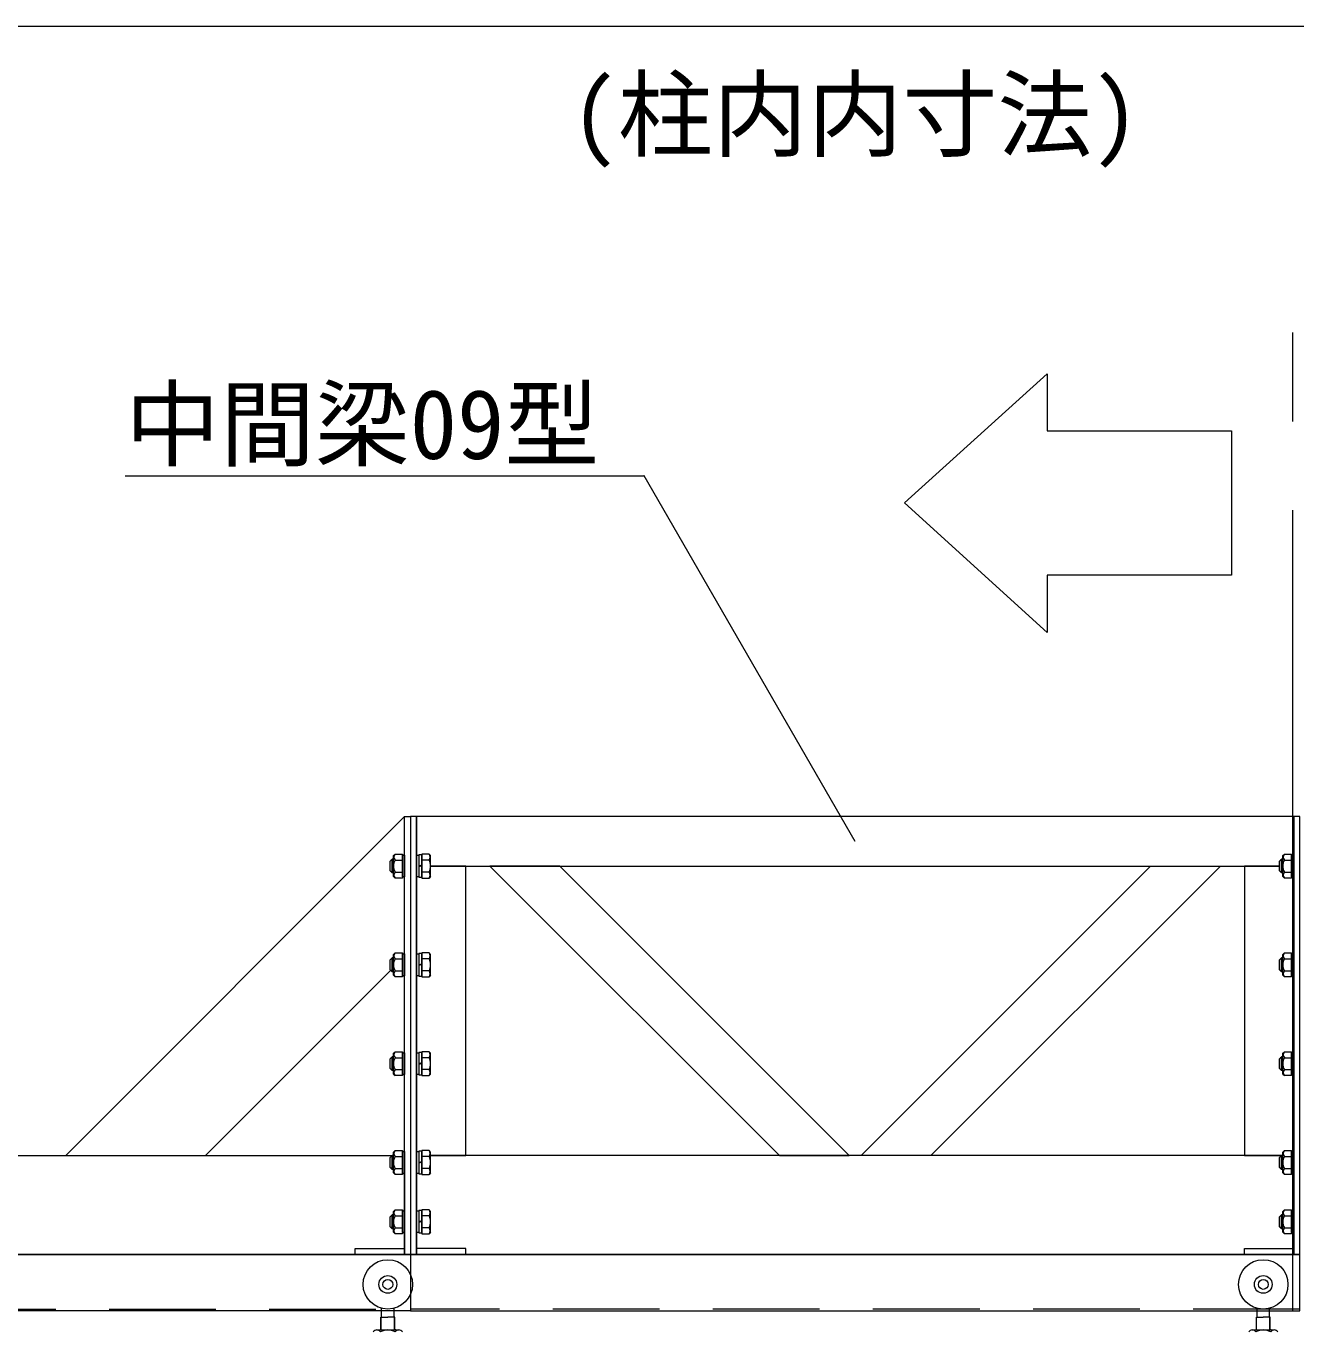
# Model space of a CAD drawing. Units: millimetres, scale not verified. Extents: x -10062 to 10062, y -16938 to 16938.
# Drawn here: x -4202 to -2917, y 10546 to 11868 of the extents above; entities that cross this region are included whole.
import ezdxf
from ezdxf.enums import TextEntityAlignment as Align

# ---------------------------------------------------------------- set-up
doc = ezdxf.new("R2010")
doc.units = ezdxf.units.MM
doc.header["$LTSCALE"] = 90
doc.linetypes.add('CHAIN2', pattern=[12, 9, -1, 1, -1])
doc.linetypes.add('DASHED1', pattern=[1.8, 1.2, -0.6])
for name, color, linetype, lineweight in [('0-6_ﾎﾞﾙﾄ類', 134, 'Continuous', 18), ('0-C_寸法', 134, 'Continuous', 18), ('1-1_中央走行棒', 134, 'Continuous', 18), ('1-3_中央走行棒左', 134, 'Continuous', 18), ('1-4_中間梁09', 134, 'Continuous', 18), ('1-6_通芯', 134, 'CHAIN2', 18), ('1-B_文字', 134, 'Continuous', 18), ('2-1_連結用梁36', 134, 'Continuous', 18)]:
    doc.layers.add(name, color=color, linetype=linetype, lineweight=lineweight)
doc.styles.add('ＭＳ ゴシック', font='')
doc.styles.get('ＭＳ ゴシック').set_extended_font_data('MS Gothic')

msp = doc.modelspace()

# ---------------------------------------------------------------- linework, layer by layer
at = {"layer": '0-6_ﾎﾞﾙﾄ類'}
for p, q in [((-3831.2, 11024.5), (-3833.2, 11022.5)), ((-3833.2, 11012.5), (-3833.2, 11022.5)), ((-3829.8, 11023.3), (-3832.4, 11023.3)), ((-3831.2, 11010.5), (-3831.2, 11024.5)), ((-3829.8, 11024.5), (-3831.2, 11024.5)), ((-3829.8, 11028), (-3828.18, 11029.63)), ((-3829.8, 11007), (-3829.8, 11028)), ((-3828.18, 11023.56), (-3820.8, 11023.56)), ((-3793.82, 11023.56), (-3801.2, 11023.56)), ((-2931.2, 11024.5), (-2933.2, 11022.5)), ((-2933.2, 11012.5), (-2933.2, 11022.5)), ((-2929.8, 11023.3), (-2932.4, 11023.3)), ((-2931.2, 11010.5), (-2931.2, 11024.5)), ((-2929.8, 11024.5), (-2931.2, 11024.5)), ((-2929.8, 11028), (-2928.18, 11029.63)), ((-2929.8, 11007), (-2929.8, 11028)), ((-2928.18, 11023.56), (-2920.8, 11023.56)), ((-3831.2, 11010.5), (-3833.2, 11012.5)), ((-3829.8, 11011.7), (-3832.4, 11011.7)), ((-3829.8, 11010.5), (-3831.2, 11010.5)), ((-3828.18, 11011.44), (-3820.8, 11011.44)), ((-3801.2, 11018.3), (-3804.2, 11017.5)), ((-3801.2, 11017.5), (-3804.2, 11016.69)), ((-3793.82, 11011.44), (-3801.2, 11011.44)), ((-2931.2, 11010.5), (-2933.2, 11012.5)), ((-2929.8, 11011.7), (-2932.4, 11011.7)), ((-2929.8, 11010.5), (-2931.2, 11010.5)), ((-2928.18, 11011.44), (-2920.8, 11011.44)), ((-3829.8, 11007), (-3828.18, 11005.38)), ((-3792.2, 11007), (-3793.82, 11005.38)), ((-2929.8, 11007), (-2928.18, 11005.38)), ((-3829.8, 10928), (-3828.18, 10929.63)), ((-2929.8, 10928), (-2928.18, 10929.63)), ((-3831.2, 10924.5), (-3833.2, 10922.5)), ((-3833.2, 10912.5), (-3833.2, 10922.5)), ((-3829.8, 10923.3), (-3832.4, 10923.3)), ((-3831.2, 10910.5), (-3831.2, 10924.5)), ((-3829.8, 10924.5), (-3831.2, 10924.5)), ((-3829.8, 10907), (-3829.8, 10928)), ((-3828.18, 10923.56), (-3820.8, 10923.56)), ((-3801.2, 10918.31), (-3804.2, 10917.5)), ((-3801.2, 10917.5), (-3804.2, 10916.69)), ((-3793.82, 10923.56), (-3801.2, 10923.56)), ((-2931.2, 10924.5), (-2933.2, 10922.5)), ((-2933.2, 10912.5), (-2933.2, 10922.5)), ((-2929.8, 10923.3), (-2932.4, 10923.3)), ((-2931.2, 10910.5), (-2931.2, 10924.5)), ((-2929.8, 10924.5), (-2931.2, 10924.5)), ((-2929.8, 10907), (-2929.8, 10928)), ((-2928.18, 10923.56), (-2920.8, 10923.56)), ((-3831.2, 10910.5), (-3833.2, 10912.5)), ((-3829.8, 10911.7), (-3832.4, 10911.7)), ((-3829.8, 10910.5), (-3831.2, 10910.5)), ((-3829.8, 10907), (-3828.18, 10905.37)), ((-3828.18, 10911.44), (-3820.8, 10911.44)), ((-3793.82, 10911.44), (-3801.2, 10911.44)), ((-3792.2, 10907), (-3793.82, 10905.37)), ((-2931.2, 10910.5), (-2933.2, 10912.5)), ((-2929.8, 10911.7), (-2932.4, 10911.7)), ((-2929.8, 10910.5), (-2931.2, 10910.5)), ((-2929.8, 10907), (-2928.18, 10905.37)), ((-2928.18, 10911.44), (-2920.8, 10911.44)), ((-3831.2, 10824.5), (-3833.2, 10822.5)), ((-3829.8, 10823.3), (-3832.4, 10823.3)), ((-3831.2, 10810.5), (-3831.2, 10824.5)), ((-3829.8, 10824.5), (-3831.2, 10824.5)), ((-3829.8, 10828), (-3828.18, 10829.63)), ((-3829.8, 10807), (-3829.8, 10828)), ((-3828.18, 10823.56), (-3820.8, 10823.56)), ((-3793.82, 10823.56), (-3801.2, 10823.56)), ((-2931.2, 10824.5), (-2933.2, 10822.5)), ((-2929.8, 10823.3), (-2932.4, 10823.3)), ((-2931.2, 10810.5), (-2931.2, 10824.5)), ((-2929.8, 10824.5), (-2931.2, 10824.5)), ((-2929.8, 10828), (-2928.18, 10829.63)), ((-2929.8, 10807), (-2929.8, 10828)), ((-2928.18, 10823.56), (-2920.8, 10823.56)), ((-3833.2, 10812.5), (-3833.2, 10822.5)), ((-3831.2, 10810.5), (-3833.2, 10812.5)), ((-3829.8, 10811.7), (-3832.4, 10811.7)), ((-3829.8, 10810.5), (-3831.2, 10810.5)), ((-3828.18, 10811.44), (-3820.8, 10811.44)), ((-3801.2, 10818.31), (-3804.2, 10817.5)), ((-3801.2, 10817.5), (-3804.2, 10816.69)), ((-3793.82, 10811.44), (-3801.2, 10811.44)), ((-2933.2, 10812.5), (-2933.2, 10822.5)), ((-2931.2, 10810.5), (-2933.2, 10812.5)), ((-2929.8, 10811.7), (-2932.4, 10811.7)), ((-2929.8, 10810.5), (-2931.2, 10810.5)), ((-2928.18, 10811.44), (-2920.8, 10811.44)), ((-3829.8, 10807), (-3828.18, 10805.37)), ((-3792.2, 10807), (-3793.82, 10805.37)), ((-2929.8, 10807), (-2928.18, 10805.37)), ((-3831.2, 10724.5), (-3833.2, 10722.5)), ((-3833.2, 10712.5), (-3833.2, 10722.5)), ((-3829.8, 10723.3), (-3832.4, 10723.3)), ((-3831.2, 10710.5), (-3831.2, 10724.5)), ((-3829.8, 10724.5), (-3831.2, 10724.5)), ((-3829.8, 10728), (-3828.18, 10729.62)), ((-3829.8, 10707), (-3829.8, 10728)), ((-3828.18, 10723.56), (-3820.8, 10723.56)), ((-3801.2, 10718.31), (-3804.2, 10717.5)), ((-3801.2, 10717.5), (-3804.2, 10716.7)), ((-3793.82, 10723.56), (-3801.2, 10723.56)), ((-2931.2, 10724.5), (-2933.2, 10722.5)), ((-2933.2, 10712.5), (-2933.2, 10722.5)), ((-2929.8, 10723.3), (-2932.4, 10723.3)), ((-2931.2, 10710.5), (-2931.2, 10724.5)), ((-2929.8, 10724.5), (-2931.2, 10724.5)), ((-2929.8, 10728), (-2928.18, 10729.62)), ((-2929.8, 10707), (-2929.8, 10728)), ((-2928.18, 10723.56), (-2920.8, 10723.56)), ((-3831.2, 10710.5), (-3833.2, 10712.5)), ((-3829.8, 10711.7), (-3832.4, 10711.7)), ((-3829.8, 10710.5), (-3831.2, 10710.5)), ((-3829.8, 10707), (-3828.18, 10705.37)), ((-3828.18, 10711.44), (-3820.8, 10711.44)), ((-3793.82, 10711.44), (-3801.2, 10711.44)), ((-3792.2, 10707), (-3793.82, 10705.37)), ((-2931.2, 10710.5), (-2933.2, 10712.5)), ((-2929.8, 10711.7), (-2932.4, 10711.7)), ((-2929.8, 10710.5), (-2931.2, 10710.5)), ((-2929.8, 10707), (-2928.18, 10705.37)), ((-2928.18, 10711.44), (-2920.8, 10711.44)), ((-3831.2, 10664.5), (-3833.2, 10662.5)), ((-3831.2, 10650.5), (-3831.2, 10664.5)), ((-3829.8, 10664.5), (-3831.2, 10664.5)), ((-3829.8, 10668), (-3828.18, 10669.63)), ((-3829.8, 10647), (-3829.8, 10668)), ((-2931.2, 10664.5), (-2933.2, 10662.5)), ((-2931.2, 10650.5), (-2931.2, 10664.5)), ((-2929.8, 10664.5), (-2931.2, 10664.5)), ((-2929.8, 10668), (-2928.18, 10669.63)), ((-2929.8, 10647), (-2929.8, 10668)), ((-3833.2, 10652.5), (-3833.2, 10662.5)), ((-3831.2, 10650.5), (-3833.2, 10652.5)), ((-3829.8, 10663.3), (-3832.4, 10663.3)), ((-3829.8, 10651.7), (-3832.4, 10651.7)), ((-3828.18, 10663.56), (-3820.8, 10663.56)), ((-3828.18, 10651.44), (-3820.8, 10651.44)), ((-3801.2, 10658.3), (-3804.2, 10657.5)), ((-3801.2, 10657.5), (-3804.2, 10656.69)), ((-3793.82, 10663.56), (-3801.2, 10663.56)), ((-3793.82, 10651.44), (-3801.2, 10651.44)), ((-2933.2, 10652.5), (-2933.2, 10662.5)), ((-2931.2, 10650.5), (-2933.2, 10652.5)), ((-2929.8, 10663.3), (-2932.4, 10663.3)), ((-2929.8, 10651.7), (-2932.4, 10651.7)), ((-2928.18, 10663.56), (-2920.8, 10663.56)), ((-2928.18, 10651.44), (-2920.8, 10651.44)), ((-3829.8, 10650.5), (-3831.2, 10650.5)), ((-3829.8, 10647), (-3828.18, 10645.38)), ((-3792.2, 10647), (-3793.82, 10645.38)), ((-2929.8, 10650.5), (-2931.2, 10650.5)), ((-2929.8, 10647), (-2928.18, 10645.38))]:
    msp.add_line(p, q, dxfattribs=at)
for points in [[(-3828.18, 11029.63), (-3820.8, 11029.63), (-3820.8, 11005.38), (-3828.18, 11005.38)], [(-3793.82, 11029.63), (-3801.2, 11029.63), (-3801.2, 11005.38), (-3793.82, 11005.38)], [(-3792.2, 11007), (-3792.2, 11028), (-3793.82, 11029.63)], [(-2928.18, 11029.63), (-2920.8, 11029.63), (-2920.8, 11005.38), (-2928.18, 11005.38)], [(-3828.18, 10929.63), (-3820.8, 10929.63), (-3820.8, 10905.37), (-3828.18, 10905.37)], [(-3793.82, 10929.63), (-3801.2, 10929.63), (-3801.2, 10905.37), (-3793.82, 10905.37)], [(-3792.2, 10907), (-3792.2, 10928), (-3793.82, 10929.63)], [(-2928.18, 10929.63), (-2920.8, 10929.63), (-2920.8, 10905.37), (-2928.18, 10905.37)], [(-3828.18, 10829.63), (-3820.8, 10829.63), (-3820.8, 10805.37), (-3828.18, 10805.37)], [(-3793.82, 10829.63), (-3801.2, 10829.63), (-3801.2, 10805.37), (-3793.82, 10805.37)], [(-3792.2, 10807), (-3792.2, 10828), (-3793.82, 10829.63)], [(-2928.18, 10829.63), (-2920.8, 10829.63), (-2920.8, 10805.37), (-2928.18, 10805.37)], [(-3828.18, 10729.62), (-3820.8, 10729.62), (-3820.8, 10705.37), (-3828.18, 10705.37)], [(-3793.82, 10729.62), (-3801.2, 10729.62), (-3801.2, 10705.37), (-3793.82, 10705.37)], [(-3792.2, 10707), (-3792.2, 10728), (-3793.82, 10729.62)], [(-2928.18, 10729.62), (-2920.8, 10729.62), (-2920.8, 10705.37), (-2928.18, 10705.37)], [(-3828.18, 10669.63), (-3820.8, 10669.63), (-3820.8, 10645.38), (-3828.18, 10645.38)], [(-3793.82, 10669.63), (-3801.2, 10669.63), (-3801.2, 10645.38), (-3793.82, 10645.38)], [(-3792.2, 10647), (-3792.2, 10668), (-3793.82, 10669.63)], [(-2928.18, 10669.63), (-2920.8, 10669.63), (-2920.8, 10645.38), (-2928.18, 10645.38)]]:
    msp.add_lwpolyline(points, dxfattribs=at)
for points in [[(-3820.8, 11006.5), (-3820.8, 11028.5), (-3818.5, 11028.5), (-3818.5, 11006.5)], [(-3804.2, 11028.5), (-3804.2, 11006.5), (-3806.5, 11006.5), (-3806.5, 11028.5)], [(-3804.2, 11028.85), (-3804.2, 11006.15), (-3801.2, 11006.15), (-3801.2, 11028.85)], [(-2920.8, 11006.5), (-2920.8, 11028.5), (-2918.5, 11028.5), (-2918.5, 11006.5)], [(-3820.8, 10906.5), (-3820.8, 10928.5), (-3818.5, 10928.5), (-3818.5, 10906.5)], [(-3804.2, 10928.5), (-3804.2, 10906.5), (-3806.5, 10906.5), (-3806.5, 10928.5)], [(-3804.2, 10928.85), (-3804.2, 10906.15), (-3801.2, 10906.15), (-3801.2, 10928.85)], [(-2920.8, 10906.5), (-2920.8, 10928.5), (-2918.5, 10928.5), (-2918.5, 10906.5)], [(-3820.8, 10806.5), (-3820.8, 10828.5), (-3818.5, 10828.5), (-3818.5, 10806.5)], [(-3804.2, 10828.5), (-3804.2, 10806.5), (-3806.5, 10806.5), (-3806.5, 10828.5)], [(-3804.2, 10828.85), (-3804.2, 10806.15), (-3801.2, 10806.15), (-3801.2, 10828.85)], [(-2920.8, 10806.5), (-2920.8, 10828.5), (-2918.5, 10828.5), (-2918.5, 10806.5)], [(-3820.8, 10706.5), (-3820.8, 10728.5), (-3818.5, 10728.5), (-3818.5, 10706.5)], [(-3804.2, 10728.5), (-3804.2, 10706.5), (-3806.5, 10706.5), (-3806.5, 10728.5)], [(-3804.2, 10728.85), (-3804.2, 10706.15), (-3801.2, 10706.15), (-3801.2, 10728.85)], [(-2920.8, 10706.5), (-2920.8, 10728.5), (-2918.5, 10728.5), (-2918.5, 10706.5)], [(-3820.8, 10646.5), (-3820.8, 10668.5), (-3818.5, 10668.5), (-3818.5, 10646.5)], [(-3804.2, 10668.5), (-3804.2, 10646.5), (-3806.5, 10646.5), (-3806.5, 10668.5)], [(-3804.2, 10668.85), (-3804.2, 10646.15), (-3801.2, 10646.15), (-3801.2, 10668.85)], [(-2920.8, 10646.5), (-2920.8, 10668.5), (-2918.5, 10668.5), (-2918.5, 10646.5)]]:
    msp.add_lwpolyline(points, close=True, dxfattribs=at)
for centre, radius, start, end in [((-3817.67, 11017.5), 12.12, 150, 210), ((-3825.14, 11026.59), 4.28, 135, 225), ((-3796.86, 11026.59), 4.28, 315, 45), ((-3804.33, 11017.5), 12.12, 330, 30), ((-2917.67, 11017.5), 12.12, 150, 210), ((-2925.14, 11026.59), 4.28, 135, 225), ((-3825.14, 11008.4), 4.28, 135, 225), ((-3796.86, 11008.4), 4.28, 315, 45), ((-2925.14, 11008.4), 4.28, 135, 225), ((-3825.14, 10926.59), 4.28, 135, 225), ((-3796.86, 10926.59), 4.28, 315, 45), ((-2925.14, 10926.59), 4.28, 135, 225), ((-3817.67, 10917.5), 12.12, 150, 210), ((-3804.33, 10917.5), 12.12, 330, 30), ((-2917.67, 10917.5), 12.12, 150, 210), ((-3825.14, 10908.4), 4.28, 135, 225), ((-3796.86, 10908.4), 4.28, 315, 45), ((-2925.14, 10908.4), 4.28, 135, 225), ((-3817.67, 10817.5), 12.12, 150, 210), ((-3825.14, 10826.6), 4.28, 135, 225), ((-3796.86, 10826.6), 4.28, 315, 45), ((-3804.33, 10817.5), 12.12, 330, 30), ((-2917.67, 10817.5), 12.12, 150, 210), ((-2925.14, 10826.6), 4.28, 135, 225), ((-3825.14, 10808.41), 4.28, 135, 225), ((-3796.86, 10808.41), 4.28, 315, 45), ((-2925.14, 10808.41), 4.28, 135, 225), ((-3817.67, 10717.5), 12.12, 150, 210), ((-3825.14, 10726.6), 4.28, 135, 225), ((-3796.86, 10726.6), 4.28, 315, 45), ((-3804.33, 10717.5), 12.12, 330, 30), ((-2917.67, 10717.5), 12.12, 150, 210), ((-2925.14, 10726.6), 4.28, 135, 225), ((-3825.14, 10708.41), 4.28, 135, 225), ((-3796.86, 10708.41), 4.28, 315, 45), ((-2925.14, 10708.41), 4.28, 135, 225), ((-3825.14, 10666.59), 4.28, 135, 225), ((-3796.86, 10666.59), 4.28, 315, 45), ((-2925.14, 10666.59), 4.28, 135, 225), ((-3817.67, 10657.5), 12.12, 150, 210), ((-3825.14, 10648.4), 4.28, 135, 225), ((-3804.33, 10657.5), 12.12, 330, 30), ((-3796.86, 10648.4), 4.28, 315, 45), ((-2917.67, 10657.5), 12.12, 150, 210), ((-2925.14, 10648.4), 4.28, 135, 225)]:
    msp.add_arc(centre, radius, start, end, dxfattribs=at)
at = {"layer": '0-C_寸法'}
msp.add_line((-7357.5, 11867.5), (632.5, 11867.5), dxfattribs=at)
at = {"layer": '1-1_中央走行棒'}
for p, q in [((-3842.2, 10548.06), (-3842.2, 10561.1)), ((-3841.75, 10561.1), (-3841.75, 10569.9)), ((-3829.25, 10561.1), (-3829.25, 10569.9)), ((-3828.8, 10548.06), (-3828.8, 10561.1)), ((-3846.63, 10548.06), (-3824.38, 10548.06)), ((-3846.63, 10548.06), (-3843, 10548.06)), ((-3843.44, 10548.06), (-3843.44, 10548.1)), ((-3828, 10548.06), (-3824.38, 10548.06)), ((-3827.57, 10548.06), (-3827.57, 10548.1))]:
    msp.add_line(p, q, dxfattribs=at)
for points in [[(-3843.44, 10548.1), (-3842.5, 10548.1), (-3842.5, 10561.1), (-3835.5, 10561.1)], [(-3827.57, 10548.1), (-3828.5, 10548.1), (-3828.5, 10561.1), (-3835.5, 10561.1)]]:
    msp.add_lwpolyline(points, dxfattribs=at)
for radius in [25, 9, 5]:
    msp.add_circle((-3835.5, 10594.1), radius, dxfattribs=at)
for centre, radius, start, end in [((-3846.63, 10543.78), 4.28, 32.227, 147.773), ((-3835.5, 10533), 15.07, 60.137, 119.863), ((-3824.38, 10543.78), 4.28, 32.227, 147.773)]:
    msp.add_arc(centre, radius, start, end, dxfattribs=at)
at = {"layer": '1-3_中央走行棒左'}
for p, q in [((-2956.2, 10548.06), (-2956.2, 10561.1)), ((-2955.75, 10561.1), (-2955.75, 10569.9)), ((-2943.25, 10561.1), (-2943.25, 10569.9)), ((-2942.8, 10548.06), (-2942.8, 10561.1)), ((-2960.62, 10548.06), (-2938.37, 10548.06)), ((-2960.62, 10548.06), (-2957, 10548.06)), ((-2957.44, 10548.06), (-2957.44, 10548.1)), ((-2942, 10548.06), (-2938.37, 10548.06)), ((-2941.56, 10548.06), (-2941.56, 10548.1))]:
    msp.add_line(p, q, dxfattribs=at)
for points in [[(-2957.44, 10548.1), (-2956.5, 10548.1), (-2956.5, 10561.1), (-2949.5, 10561.1)], [(-2941.56, 10548.1), (-2942.5, 10548.1), (-2942.5, 10561.1), (-2949.5, 10561.1)]]:
    msp.add_lwpolyline(points, dxfattribs=at)
for radius in [25, 9, 5]:
    msp.add_circle((-2949.5, 10594.1), radius, dxfattribs=at)
for centre, radius, start, end in [((-2960.62, 10543.78), 4.28, 32.227, 147.773), ((-2949.5, 10533), 15.07, 60.137, 119.863), ((-2938.37, 10543.78), 4.28, 32.227, 147.773)]:
    msp.add_arc(centre, radius, start, end, dxfattribs=at)
at = {"layer": '1-4_中間梁09'}
for p, q in [((-3806.5, 11017.5), (-3806.5, 10724.5)), ((-3792.2, 11017.5), (-2933.2, 11017.5)), ((-2918.5, 10724.5), (-2918.5, 11017.5)), ((-2931.2, 10724.5), (-3792.2, 10724.5))]:
    msp.add_line(p, q, dxfattribs=at)
at = {"layer": '1-4_中間梁09', "linetype": 'DASHED1'}
msp.add_line((-2912.5, 10569.1), (-3812.5, 10569.1), dxfattribs=at)
at = {"layer": '1-4_中間梁09'}
for points in [[(-3812.5, 10624.5), (-3806.5, 10624.5), (-3806.5, 11067.5), (-3812.5, 11067.5)], [(-2918.5, 10624.5), (-2912.5, 10624.5), (-2912.5, 11067.5), (-2918.5, 11067.5)], [(-3439.22, 10724.5), (-3368.5, 10724.5), (-3661.5, 11017.5), (-3732.21, 11017.5)], [(-3285.79, 10724.5), (-3356.5, 10724.5), (-3063.5, 11017.5), (-2992.79, 11017.5)], [(-3812.5, 10567.5), (-2912.5, 10567.5), (-2912.5, 10624.5), (-3812.5, 10624.5)], [(-3756.5, 10624.5), (-3756.5, 10630.5), (-3806.5, 10630.5), (-3806.5, 10624.5)], [(-2968.5, 10624.5), (-2968.5, 10630.5), (-2918.5, 10630.5), (-2918.5, 10624.5)]]:
    msp.add_lwpolyline(points, close=True, dxfattribs=at)
for points in [[(-2918.5, 11017.5), (-2918.5, 11067.5), (-3806.5, 11067.5), (-3806.5, 11017.5)], [(-3792.2, 10724.5), (-3756.5, 10724.5), (-3756.5, 11017.5), (-3792.2, 11017.5)], [(-2933.2, 11017.5), (-2968.5, 11017.5), (-2968.5, 10724.5), (-2931.2, 10724.5)], [(-3806.5, 10724.5), (-3806.5, 10624.5), (-2918.5, 10624.5), (-2918.5, 10724.5)]]:
    msp.add_lwpolyline(points, dxfattribs=at)
at = {"layer": '1-6_通芯'}
msp.add_line((-2919.5, 10567.5), (-2919.5, 11595.07), dxfattribs=at)
at = {"layer": '1-B_文字'}
msp.add_line((-4101.3, 11412.5), (-3576.8, 11412.5), dxfattribs=at)
msp.add_lwpolyline([(-3312.67, 11384.96), (-3168.25, 11515.73), (-3168.25, 11457.83), (-2981.61, 11457.83), (-2981.61, 11311.81), (-3168.25, 11311.81), (-3168.25, 11253.91)], close=True, dxfattribs=at)
msp.add_lwpolyline([(-3362.6, 11042.5), (-3576.22, 11412.5), (-3576.58, 11412.5)], dxfattribs=at)
at = {"layer": '2-1_連結用梁36', "linetype": 'DASHED1'}
msp.add_line((-7357.5, 10569.1), (-3812.5, 10569.1), dxfattribs=at)
at = {"layer": '2-1_連結用梁36'}
for points in [[(-3818.5, 10926.08), (-3818.5, 11067.5), (-4161.45, 10724.55), (-4020.02, 10724.55), (-3832.64, 10911.94)], [(-7512.5, 10624.5), (-7512.5, 10724.5), (-3831.2, 10724.5)], [(-3818.5, 10724.5), (-3818.5, 10624.5), (-7112.5, 10624.5)], [(-7112.5, 10624.5), (-3812.5, 10624.5), (-3812.5, 10567.5), (-7169.5, 10567.5)]]:
    msp.add_lwpolyline(points, dxfattribs=at)
for points in [[(-3812.5, 10624.5), (-3818.5, 10624.5), (-3818.5, 11067.5), (-3812.5, 11067.5)], [(-3868.5, 10624.5), (-3868.5, 10630.5), (-3818.5, 10630.5), (-3818.5, 10624.5)]]:
    msp.add_lwpolyline(points, close=True, dxfattribs=at)

# ---------------------------------------------------------------- texts
at = {"layer": '0-C_寸法', "style": 'ＭＳ ゴシック'}
msp.add_text('(柱内内寸法)', height=70.38, dxfattribs=at).set_placement((-3650.5, 11721.9), align=Align.BOTTOM_LEFT)
at = {"layer": '1-B_文字', "style": 'ＭＳ ゴシック'}
msp.add_text('中間梁09型', height=70.38, dxfattribs=at).set_placement((-4101.3, 11408.41), align=Align.BOTTOM_LEFT)

doc.saveas('drawing.dxf')
